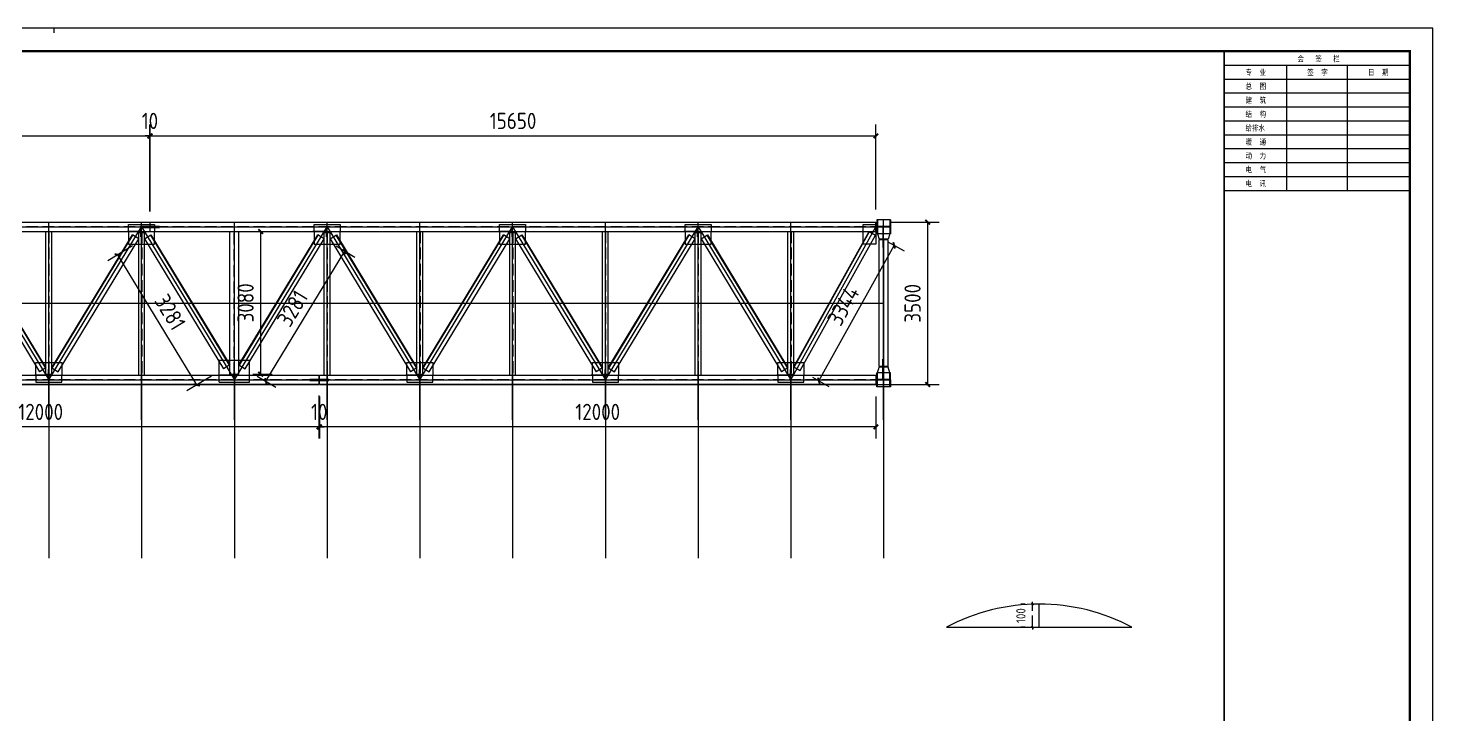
# Model space of a CAD drawing. Extents: x 1689 to 157754, y 6281 to 73826.
# Drawn here: x 94550 to 124840, y 33515 to 48331 of the extents above; entities that cross this region are included whole.
import ezdxf
from ezdxf.enums import TextEntityAlignment as Align

# ---------------------------------------------------------------- set-up
doc = ezdxf.new("R2010")
doc.units = 0
doc.header["$LTSCALE"] = 1000
doc.header["$MEASUREMENT"] = 0
doc.linetypes.add('DASH', pattern=[0.35, 0.25, -0.1])
for name, color, linetype in [('AXIS', 3, 'Continuous'), ('DOTE', 1, 'Continuous'), ('PUB_TITLE', 4, 'Continuous')]:
    doc.layers.add(name, color=color, linetype=linetype)
doc.styles.get("Standard").update_dxf_attribs({"font": 'gbenor.shx', "bigfont": 'gbcbig.shx'})
doc.styles.add('图框', font='')
doc.styles.get('图框').set_extended_font_data('SimSun')
doc.dimstyles.get("Standard").update_dxf_attribs({"dimscale": 100, "dimtxt": 3.5, "dimasz": 1, "dimexe": 2.5, "dimexo": 3, "dimgap": 1.5, "dimtad": 1, "dimdec": 0, "dimzin": 0, "dimdsep": 46, "dimtxsty": 'Standard', "dimblk": 'ARCHTICK', "dimcen": 0.09, "dimadec": 0, "dimazin": 0, "dimtfac": 1, "dimtdec": 0, "dimtix": 1, "dimtmove": 2, "dimatfit": 3, "dimfxl": 1, "dimtolj": 1, "dimtzin": 0, "dimarcsym": 0})

# ---------------------------------------------------------------- blocks, each defined once
blk = doc.blocks.new('$titleblk$00000167')
for p, q in [((-594.5, 839), (-594.5, 841)), ((-90, 825), (-10, 825)), ((-63, 771), (-63, 825)), ((-37, 825), (-37, 771)), ((-90, 819), (-10, 819)), ((-90, 813), (-10, 813)), ((-90, 807), (-10, 807)), ((-90, 801), (-10, 801)), ((-90, 795), (-10, 795)), ((-90, 789), (-10, 789)), ((-90, 783), (-10, 783)), ((-90, 777), (-10, 777)), ((-90, 771), (-10, 771))]:
    blk.add_line(p, q)
blk.add_lwpolyline([(-1189, 0), (0, 0), (0, 841), (-1189, 841)], close=True)
at = {"const_width": 1}
blk.add_lwpolyline([(-1164, 10), (-10, 10), (-10, 831), (-1164, 831)], close=True, dxfattribs=at)
at = {"const_width": 0.8}
for points in [[(-90, 831), (-90, 10)], [(-90, 831), (-90, 766.99)], [(-10, 766.99), (-10, 831), (-90, 831)]]:
    blk.add_lwpolyline(points, dxfattribs=at)
at = {"style": '图框', "width": 0.8}
for s, p in [('会   签   栏', (-58.39, 826.53)), ('专  业', (-80.81, 820.66)), ('签  字', (-54.22, 820.66)), ('日  期', (-28, 820.66)), ('总  图', (-80.81, 814.66)), ('建  筑', (-80.81, 808.66)), ('结  构', (-80.81, 802.66)), ('给排水', (-80.81, 796.66)), ('暖  通', (-80.81, 790.66)), ('动  力', (-80.81, 784.66)), ('电  气', (-80.81, 778.66)), ('电  讯', (-80.81, 772.66))]:
    blk.add_text(s, height=2.5, dxfattribs=at).set_placement(p)
at = {"flags": 4}
for tag, p in [('(扩展图名)', (-62.12, 184.1)), ('图名', (-62.12, 180.13)), ('日期', (-62.12, 172.03)), ('图号', (-62.12, 163.99)), ('比例', (-62.12, 156)), ('子项', (-59.56, 82.07)), ('工程名称', (-59.24, 70.19)), ('设计号', (-36.91, 28.62))]:
    blk.add_attdef(tag, text='', height=3.5, dxfattribs=at).set_placement(p, align=Align.CENTER)
for tag, p in [('设计人', (-64.84, 148.13)), ('负责人', (-64.71, 140.27)), ('主持人', (-64.73, 132.26)), ('校对人', (-64.28, 124.4)), ('审核人', (-63.96, 116.15)), ('审定人', (-64.16, 107.95)), ('所长', (-64.16, 99.76))]:
    blk.add_attdef(tag, p, '', height=3.5)
blk = doc.blocks.new('_ArchTick')
at = {"color": 0, "linetype": 'ByBlock', "const_width": 0.4}
blk.add_lwpolyline([(-0.5, -0.5), (0.5, 0.5)], dxfattribs=at)
blk = doc.blocks.new('*D16')
at = {"color": 0, "lineweight": -2}
for p, q in [((111599, 40721), (113224, 43644)), ((113087, 43721), (113443, 43523)), ((111462, 40798), (111818, 40600))]:
    blk.add_line(p, q, dxfattribs=at)
at = {"layer": 'Defpoints', "color": 0}
for p in [(112825, 43867), (113224, 43644), (111199, 40944)]:
    blk.add_point(p, dxfattribs=at)
at = {"color": 0, "lineweight": -2, "xscale": 100, "yscale": 100, "zscale": 100}
for p, rotation in [((113224, 43644), 60.92328820573312), ((111599, 40721), 240.9232882057331)]:
    blk.add_blockref('_ArchTick', p, dxfattribs=dict(at, rotation=rotation))
at = {"color": 0, "insert": (112128, 42341), "char_height": 350, "attachment_point": 5, "rotation": 60.9233}
blk.add_mtext('\\A1;3344', dxfattribs=at)
blk = doc.blocks.new('*D23')
at = {"layer": 'AXIS', "color": 0, "lineweight": -2}
for p, q in [((96803, 43631), (96271, 43309)), ((98185, 40632), (96485, 43439)), ((98504, 40825), (97972, 40503))]:
    blk.add_line(p, q, dxfattribs=at)
at = {"layer": 'Defpoints', "color": 0}
for p in [(97060, 43787), (96485, 43439), (98760, 40981)]:
    blk.add_point(p, dxfattribs=at)
at = {"layer": 'AXIS', "color": 0, "lineweight": -2, "xscale": 100, "yscale": 100, "zscale": 100}
for p, rotation in [((96485, 43439), 121.2184027643463), ((98185, 40632), 301.2184027643463)]:
    blk.add_blockref('_ArchTick', p, dxfattribs=dict(at, rotation=rotation))
at = {"layer": 'AXIS', "color": 0, "insert": (97613, 42204), "char_height": 350, "attachment_point": 5, "rotation": 301.2184}
blk.add_mtext('\\A1;3281', dxfattribs=at)
blk = doc.blocks.new('*D25')
at = {"color": 0, "lineweight": -2}
for p, q in [((113162, 44144), (114196, 44144)), ((113946, 44144), (113946, 40644)), ((112676, 40644), (114196, 40644))]:
    blk.add_line(p, q, dxfattribs=at)
at = {"layer": 'Defpoints', "color": 0}
for p in [(112862, 44144), (112376, 40644), (113946, 40644)]:
    blk.add_point(p, dxfattribs=at)
at = {"color": 0, "lineweight": -2, "xscale": 100, "yscale": 100, "zscale": 100}
for p, rotation in [((113946, 44144), 90), ((113946, 40644), 270)]:
    blk.add_blockref('_ArchTick', p, dxfattribs=dict(at, rotation=rotation))
at = {"color": 0, "insert": (113621, 42394), "char_height": 350, "attachment_point": 5, "rotation": 90}
blk.add_mtext('\\A1;3500', dxfattribs=at)
blk = doc.blocks.new('*D119')
at = {"layer": 'AXIS', "color": 0, "lineweight": -2}
for p, q in [((99397, 43944), (99815, 43944)), ((99565, 40864), (99565, 43944)), ((99397, 40864), (99815, 40864))]:
    blk.add_line(p, q, dxfattribs=at)
at = {"layer": 'Defpoints', "color": 0}
for p in [(99097, 43944), (99565, 43944), (99097, 40864)]:
    blk.add_point(p, dxfattribs=at)
at = {"layer": 'AXIS', "color": 0, "lineweight": -2, "xscale": 100, "yscale": 100, "zscale": 100}
for p, rotation in [((99565, 43944), 90), ((99565, 40864), 270)]:
    blk.add_blockref('_ArchTick', p, dxfattribs=dict(at, rotation=rotation))
at = {"layer": 'AXIS', "color": 0, "insert": (99240, 42404), "char_height": 350, "attachment_point": 5, "rotation": 90}
blk.add_mtext('\\A1;3080', dxfattribs=at)
blk = doc.blocks.new('*D120')
at = {"layer": 'AXIS', "color": 0, "lineweight": -2}
for p, q in [((101191, 43631), (101592, 43388)), ((99677, 40712), (101378, 43518)), ((99490, 40825), (99891, 40582))]:
    blk.add_line(p, q, dxfattribs=at)
at = {"layer": 'Defpoints', "color": 0}
for p in [(100935, 43787), (101378, 43518), (99234, 40981)]:
    blk.add_point(p, dxfattribs=at)
at = {"layer": 'AXIS', "color": 0, "lineweight": -2, "xscale": 100, "yscale": 100, "zscale": 100}
for p, rotation in [((101378, 43518), 58.78159723565337), ((99677, 40712), 238.7815972356534)]:
    blk.add_blockref('_ArchTick', p, dxfattribs=dict(at, rotation=rotation))
at = {"layer": 'AXIS', "color": 0, "insert": (100250, 42283), "char_height": 350, "attachment_point": 5, "rotation": 58.7816}
blk.add_mtext('\\A1;3281', dxfattribs=at)
blk = doc.blocks.new('*D157')
at = {"layer": 'AXIS', "color": 0, "lineweight": -2}
for p, q in [((85172, 44422), (85172, 46253)), ((97172, 44373), (97172, 46253)), ((85172, 46003), (97172, 46003))]:
    blk.add_line(p, q, dxfattribs=at)
at = {"layer": 'Defpoints', "color": 0}
for p in [(97172, 46003), (85172, 44122), (97172, 44073)]:
    blk.add_point(p, dxfattribs=at)
at = {"layer": 'AXIS', "color": 0, "lineweight": -2, "xscale": 100, "yscale": 100, "zscale": 100, "rotation": 180}
blk.add_blockref('_ArchTick', (85172, 46003), dxfattribs=at)
at = {"layer": 'AXIS', "color": 0, "lineweight": -2, "xscale": 100, "yscale": 100, "zscale": 100}
blk.add_blockref('_ArchTick', (97172, 46003), dxfattribs=at)
at = {"layer": 'AXIS', "color": 0, "insert": (91172, 46328), "char_height": 350, "attachment_point": 5}
blk.add_mtext('\\A1;12000', dxfattribs=at)
blk = doc.blocks.new('*D158')
at = {"layer": 'AXIS', "color": 0, "lineweight": -2}
for p, q in [((97172, 44373), (97172, 46253)), ((97182, 44371), (97182, 46253)), ((97172, 46003), (97072, 46003)), ((97172, 46003), (97182, 46003)), ((97182, 46003), (97282, 46003))]:
    blk.add_line(p, q, dxfattribs=at)
at = {"layer": 'Defpoints', "color": 0}
for p in [(97182, 46003), (97172, 44073), (97182, 44071)]:
    blk.add_point(p, dxfattribs=at)
at = {"layer": 'AXIS', "color": 0, "lineweight": -2, "xscale": 100, "yscale": 100, "zscale": 100}
blk.add_blockref('_ArchTick', (97172, 46003), dxfattribs=at)
at = {"layer": 'AXIS', "color": 0, "lineweight": -2, "xscale": 100, "yscale": 100, "zscale": 100, "rotation": 180}
blk.add_blockref('_ArchTick', (97182, 46003), dxfattribs=at)
at = {"layer": 'AXIS', "color": 0, "insert": (97177, 46328), "char_height": 350, "attachment_point": 5}
blk.add_mtext('\\A1;10', dxfattribs=at)
blk = doc.blocks.new('*D159')
at = {"layer": 'AXIS', "color": 0, "lineweight": -2}
for p, q in [((97182, 44371), (97182, 46253)), ((112832, 44418), (112832, 46253)), ((97182, 46003), (112832, 46003))]:
    blk.add_line(p, q, dxfattribs=at)
at = {"layer": 'Defpoints', "color": 0}
for p in [(112832, 46003), (97182, 44071), (112832, 44118)]:
    blk.add_point(p, dxfattribs=at)
at = {"layer": 'AXIS', "color": 0, "lineweight": -2, "xscale": 100, "yscale": 100, "zscale": 100, "rotation": 180}
blk.add_blockref('_ArchTick', (97182, 46003), dxfattribs=at)
at = {"layer": 'AXIS', "color": 0, "lineweight": -2, "xscale": 100, "yscale": 100, "zscale": 100}
blk.add_blockref('_ArchTick', (112832, 46003), dxfattribs=at)
at = {"layer": 'AXIS', "color": 0, "insert": (105007, 46328), "char_height": 350, "attachment_point": 5}
blk.add_mtext('\\A1;15650', dxfattribs=at)
blk = doc.blocks.new('*D160')
at = {"layer": 'AXIS', "color": 0, "lineweight": -2}
for p, q in [((100832, 40387), (100832, 39476)), ((112832, 40387), (112832, 39476)), ((112832, 39726), (100832, 39726))]:
    blk.add_line(p, q, dxfattribs=at)
at = {"layer": 'Defpoints', "color": 0}
for p in [(100832, 40687), (112832, 40687), (100832, 39726)]:
    blk.add_point(p, dxfattribs=at)
at = {"layer": 'AXIS', "color": 0, "lineweight": -2, "xscale": 100, "yscale": 100, "zscale": 100, "rotation": 180}
blk.add_blockref('_ArchTick', (100832, 39726), dxfattribs=at)
at = {"layer": 'AXIS', "color": 0, "lineweight": -2, "xscale": 100, "yscale": 100, "zscale": 100}
blk.add_blockref('_ArchTick', (112832, 39726), dxfattribs=at)
at = {"layer": 'AXIS', "color": 0, "insert": (106832, 40051), "char_height": 350, "attachment_point": 5}
blk.add_mtext('\\A1;12000', dxfattribs=at)
blk = doc.blocks.new('*D161')
at = {"layer": 'AXIS', "color": 0, "lineweight": -2}
for p, q in [((100822, 40408), (100822, 39476)), ((100832, 40387), (100832, 39476)), ((100822, 39726), (100722, 39726)), ((100832, 39726), (100822, 39726)), ((100832, 39726), (100932, 39726))]:
    blk.add_line(p, q, dxfattribs=at)
at = {"layer": 'Defpoints', "color": 0}
for p in [(100822, 40708), (100832, 40687), (100822, 39726)]:
    blk.add_point(p, dxfattribs=at)
at = {"layer": 'AXIS', "color": 0, "lineweight": -2, "xscale": 100, "yscale": 100, "zscale": 100}
blk.add_blockref('_ArchTick', (100822, 39726), dxfattribs=at)
at = {"layer": 'AXIS', "color": 0, "lineweight": -2, "xscale": 100, "yscale": 100, "zscale": 100, "rotation": 180}
blk.add_blockref('_ArchTick', (100832, 39726), dxfattribs=at)
at = {"layer": 'AXIS', "color": 0, "insert": (100827, 40051), "char_height": 350, "attachment_point": 5}
blk.add_mtext('\\A1;10', dxfattribs=at)
blk = doc.blocks.new('*D162')
at = {"layer": 'AXIS', "color": 0, "lineweight": -2}
for p, q in [((88822, 40424), (88822, 39476)), ((100822, 40408), (100822, 39476)), ((100822, 39726), (88822, 39726))]:
    blk.add_line(p, q, dxfattribs=at)
at = {"layer": 'Defpoints', "color": 0}
for p in [(88822, 40724), (100822, 40708), (88822, 39726)]:
    blk.add_point(p, dxfattribs=at)
at = {"layer": 'AXIS', "color": 0, "lineweight": -2, "xscale": 100, "yscale": 100, "zscale": 100, "rotation": 180}
blk.add_blockref('_ArchTick', (88822, 39726), dxfattribs=at)
at = {"layer": 'AXIS', "color": 0, "lineweight": -2, "xscale": 100, "yscale": 100, "zscale": 100}
blk.add_blockref('_ArchTick', (100822, 39726), dxfattribs=at)
at = {"layer": 'AXIS', "color": 0, "insert": (94822, 40051), "char_height": 350, "attachment_point": 5}
blk.add_mtext('\\A1;12000', dxfattribs=at)
blk = doc.blocks.new('*D221')
at = {"color": 0, "linetype": 'DASH', "lineweight": -2}
for p, q in [((116051, 35907), (115956.5, 35907)), ((116206.5, 35907), (116206.5, 35957)), ((116206.5, 35407), (116206.5, 35907)), ((116051, 35407), (115956.5, 35407)), ((116206.5, 35407), (116206.5, 35357))]:
    blk.add_line(p, q, dxfattribs=at)
at = {"layer": 'Defpoints', "color": 0}
for p in [(116206.5, 35907), (116351, 35907), (116351, 35407)]:
    blk.add_point(p, dxfattribs=at)
at = {"color": 0, "lineweight": -2, "xscale": 50, "yscale": 50, "zscale": 50}
for p, rotation in [((116206.5, 35907), 270), ((116206.5, 35407), 90)]:
    blk.add_blockref('_ArchTick', p, dxfattribs=dict(at, rotation=rotation))
at = {"color": 0, "insert": (115956.5, 35657), "char_height": 200, "attachment_point": 5, "rotation": 90}
blk.add_mtext('\\A1;100', dxfattribs=at)

msp = doc.modelspace()

# ---------------------------------------------------------------- linework, layer by layer
at = {"color": 1}
for p, q in [((72997.1, 44044.4), (112997.1, 44044.4)), ((92997.1, 44044.4), (94997.1, 40744.4)), ((94997.1, 40744.4), (96997.1, 44044.4)), ((96997.1, 44044.4), (98997.1, 40744.4)), ((98997.1, 40744.4), (100997.1, 44044.4)), ((100997.1, 44044.4), (102997.1, 40744.4)), ((102997.1, 40744.4), (104997.1, 44044.4)), ((104997.1, 44044.4), (106997.1, 40744.4)), ((106997.1, 40744.4), (108997.1, 44044.4)), ((108997.1, 44044.4), (110997.1, 40744.4)), ((110997.1, 40744.4), (112832.1, 44044.4)), ((113147.1, 44044.4), (112847.1, 44044.4)), ((72997.1, 40744.4), (112997.1, 40744.4)), ((113147.1, 40744.4), (112847.1, 40744.4))]:
    msp.add_line(p, q, dxfattribs=at)
at = {"linetype": 'DASH'}
for p, q in [((73162.1, 44048.4), (112832.1, 44048.4)), ((73162.1, 44040.4), (112832.1, 44040.4)), ((94993.8, 43944.4), (94993.8, 40844.4)), ((95000.3, 43944.4), (95000.3, 40844.4)), ((96993.8, 43944.4), (96993.8, 40844.4)), ((97000.3, 43944.4), (97000.3, 40844.4)), ((100993.8, 43944.4), (100993.8, 40844.4)), ((101000.3, 43944.4), (101000.3, 40844.4)), ((102993.8, 43944.4), (102993.8, 40844.4)), ((103000.3, 43944.4), (103000.3, 40844.4)), ((104993.8, 43944.4), (104993.8, 40844.4)), ((105000.3, 43944.4), (105000.3, 40844.4)), ((106993.8, 43944.4), (106993.8, 40844.4)), ((107000.3, 43944.4), (107000.3, 40844.4)), ((108993.8, 43944.4), (108993.8, 40844.4)), ((109000.3, 43944.4), (109000.3, 40844.4)), ((110993.8, 43944.4), (110993.8, 40844.4)), ((111000.3, 43944.4), (111000.3, 40844.4)), ((73162.1, 40748.4), (112832.1, 40748.4)), ((73162.1, 40740.4), (112832.1, 40740.4))]:
    msp.add_line(p, q, dxfattribs=at)
for p, q in [((85172.1, 44144.4), (97172.1, 44144.4)), ((85172.1, 43944.4), (97172.1, 43944.4)), ((96997.1, 43944.4), (96692.1, 43944.4)), ((96717.1, 43944.4), (96717.1, 44094.4)), ((96717.1, 44094.4), (97277.1, 44094.4)), ((96997.1, 43944.4), (96717.1, 43944.4)), ((96717.1, 43944.4), (96717.1, 43669.4)), ((96934.6, 43924.4), (97059.6, 43924.4)), ((96983.8, 43824.4), (96983.8, 44044.4)), ((96993.8, 43924.4), (96993.8, 43824.4)), ((97172.1, 44144.4), (97172.1, 43944.4)), ((97182.1, 43944.4), (97182.1, 44144.4)), ((97182.1, 44144.4), (112832.1, 44144.4)), ((97182.1, 43944.4), (112832.1, 43944.4)), ((97277.1, 44094.4), (97277.1, 43944.4)), ((97277.1, 43669.4), (97277.1, 43944.4)), ((100997.1, 43944.4), (100692.1, 43944.4)), ((100717.1, 43944.4), (100717.1, 44094.4)), ((100717.1, 44094.4), (101277.1, 44094.4)), ((100997.1, 43944.4), (100717.1, 43944.4)), ((100717.1, 43944.4), (100717.1, 43669.4)), ((100934.6, 43924.4), (101059.6, 43924.4)), ((100983.8, 43824.4), (100983.8, 44044.4)), ((100993.8, 43924.4), (100993.8, 43824.4)), ((101277.1, 44094.4), (101277.1, 43944.4)), ((101277.1, 43669.4), (101277.1, 43944.4)), ((104997.1, 43944.4), (104692.1, 43944.4)), ((104717.1, 43944.4), (104717.1, 44094.4)), ((104717.1, 44094.4), (105277.1, 44094.4)), ((104997.1, 43944.4), (104717.1, 43944.4)), ((104717.1, 43944.4), (104717.1, 43669.4)), ((104934.6, 43924.4), (105059.6, 43924.4)), ((104983.8, 43824.4), (104983.8, 44044.4)), ((104993.8, 43924.4), (104993.8, 43824.4)), ((105277.1, 44094.4), (105277.1, 43944.4)), ((105277.1, 43669.4), (105277.1, 43944.4)), ((108997.1, 43944.4), (108692.1, 43944.4)), ((108717.1, 43944.4), (108717.1, 44094.4)), ((108717.1, 44094.4), (109277.1, 44094.4)), ((108997.1, 43944.4), (108717.1, 43944.4)), ((108717.1, 43944.4), (108717.1, 43669.4)), ((108934.6, 43924.4), (109059.6, 43924.4)), ((108983.8, 43824.4), (108983.8, 44044.4)), ((108993.8, 43924.4), (108993.8, 43824.4)), ((109277.1, 44094.4), (109277.1, 43944.4)), ((109277.1, 43669.4), (109277.1, 43944.4)), ((111059.6, 41021.4), (112685, 43944.4)), ((111068.3, 41016.5), (112693.7, 43939.5)), ((112552.1, 43944.4), (112552.1, 44094.4)), ((112552.1, 44094.4), (112832.1, 44094.4)), ((112552.1, 43669.4), (112552.1, 43944.4)), ((112685, 43944.4), (112824.8, 43866.6)), ((112832.1, 43944.4), (112832.1, 44144.4)), ((112832.1, 44094.4), (112832.1, 43944.4)), ((112832.1, 44094.4), (112832.1, 43944.4)), ((112832.1, 43944.4), (112832.1, 43669.4)), ((93059.6, 43786.9), (94797.8, 40918.9)), ((93187.9, 43864.6), (94926, 40996.7)), ((93196.4, 43869.8), (94934.6, 41001.9)), ((95059.6, 41001.9), (96797.8, 43869.8)), ((95068.1, 40996.7), (96806.3, 43864.6)), ((95196.4, 40918.9), (96934.6, 43786.9)), ((96717.1, 43669.4), (97277.1, 43669.4)), ((96934.6, 43786.9), (96797.8, 43869.8)), ((96993.8, 43824.4), (96983.8, 43824.4)), ((97059.6, 43786.9), (97196.4, 43869.8)), ((97059.6, 43786.9), (98760.3, 40980.8)), ((97187.9, 43864.6), (98888.5, 41058.5)), ((97196.4, 43869.8), (98897.1, 41063.7)), ((99097.1, 41063.7), (100797.8, 43869.8)), ((99105.6, 41058.5), (100806.3, 43864.6)), ((99233.9, 40980.8), (100934.6, 43786.9)), ((100717.1, 43669.4), (101277.1, 43669.4)), ((100934.6, 43786.9), (100797.8, 43869.8)), ((100993.8, 43824.4), (100983.8, 43824.4)), ((101059.6, 43786.9), (101196.4, 43869.8)), ((101059.6, 43786.9), (102797.8, 40918.9)), ((101187.9, 43864.6), (102926, 40996.7)), ((101196.4, 43869.8), (102934.6, 41001.9)), ((103059.6, 41001.9), (104797.8, 43869.8)), ((103068.1, 40996.7), (104806.3, 43864.6)), ((103196.4, 40918.9), (104934.6, 43786.9)), ((104717.1, 43669.4), (105277.1, 43669.4)), ((104934.6, 43786.9), (104797.8, 43869.8)), ((104993.8, 43824.4), (104983.8, 43824.4)), ((105059.6, 43786.9), (105196.4, 43869.8)), ((105059.6, 43786.9), (106797.8, 40918.9)), ((105187.9, 43864.6), (106926, 40996.7)), ((105196.4, 43869.8), (106934.6, 41001.9)), ((107059.6, 41001.9), (108797.8, 43869.8)), ((107068.1, 40996.7), (108806.3, 43864.6)), ((107196.4, 40918.9), (108934.6, 43786.9)), ((108717.1, 43669.4), (109277.1, 43669.4)), ((108934.6, 43786.9), (108797.8, 43869.8)), ((108993.8, 43824.4), (108983.8, 43824.4)), ((109059.6, 43786.9), (109196.4, 43869.8)), ((109059.6, 43786.9), (110797.8, 40918.9)), ((109187.9, 43864.6), (110926, 40996.7)), ((109196.4, 43869.8), (110934.6, 41001.9)), ((111199.4, 40943.6), (112824.8, 43866.6)), ((112832.1, 43669.4), (112552.1, 43669.4)), ((113097.1, 43759.4), (112897.1, 43759.4)), ((72897.1, 42394.4), (112997.1, 42394.4)), ((94717.1, 40844.4), (94717.1, 41119.4)), ((94717.1, 41119.4), (95277.1, 41119.4)), ((94934.6, 41001.9), (94797.8, 40918.9)), ((94993.8, 40964.4), (94983.8, 40964.4)), ((94983.8, 40964.4), (94983.8, 40748.4)), ((94993.8, 40864.4), (94993.8, 40964.4)), ((95059.6, 41001.9), (95196.4, 40918.9)), ((95277.1, 41119.4), (95277.1, 40844.4)), ((98897.1, 41063.7), (98760.3, 40980.8)), ((98993.1, 41024.4), (98983.1, 41024.4)), ((98983.1, 41024.4), (98983.1, 40864.4)), ((98983.1, 40964.4), (98983.1, 40744.4)), ((98993.1, 40864.4), (98993.1, 41024.4)), ((98993.1, 40864.4), (98993.1, 40964.4)), ((99097.1, 41063.7), (99233.9, 40980.8)), ((102717.1, 40844.4), (102717.1, 41119.4)), ((102717.1, 41119.4), (103277.1, 41119.4)), ((102934.6, 41001.9), (102797.8, 40918.9)), ((102993.8, 40964.4), (102983.8, 40964.4)), ((102983.8, 40964.4), (102983.8, 40748.4)), ((102993.8, 40864.4), (102993.8, 40964.4)), ((103059.6, 41001.9), (103196.4, 40918.9)), ((103277.1, 41119.4), (103277.1, 40844.4)), ((106717.1, 40844.4), (106717.1, 41119.4)), ((106717.1, 41119.4), (107277.1, 41119.4)), ((106934.6, 41001.9), (106797.8, 40918.9)), ((106993.8, 40964.4), (106983.8, 40964.4)), ((106983.8, 40964.4), (106983.8, 40748.4)), ((106993.8, 40864.4), (106993.8, 40964.4)), ((107059.6, 41001.9), (107196.4, 40918.9)), ((107277.1, 41119.4), (107277.1, 40844.4)), ((110717.1, 40844.4), (110717.1, 41119.4)), ((110717.1, 41119.4), (111277.1, 41119.4)), ((110934.6, 41001.9), (110797.8, 40918.9)), ((110993.8, 40964.4), (110983.8, 40964.4)), ((110983.8, 40964.4), (110983.8, 40748.4)), ((110993.8, 40864.4), (110993.8, 40964.4)), ((111059.6, 41021.4), (111199.4, 40943.6)), ((111277.1, 41119.4), (111277.1, 40844.4)), ((113097.1, 41029.4), (112897.1, 41029.4)), ((88822.1, 40844.4), (100822.1, 40844.4)), ((88822.1, 40644.4), (100822.1, 40644.4)), ((94997.1, 40844.4), (94692.1, 40844.4)), ((94997.1, 40844.4), (94717.1, 40844.4)), ((94717.1, 40844.4), (94717.1, 40694.4)), ((94717.1, 40694.4), (95277.1, 40694.4)), ((94934.6, 40864.4), (95059.6, 40864.4)), ((95277.1, 40694.4), (95277.1, 40844.4)), ((98997.1, 40844.4), (98692.1, 40844.4)), ((98697.1, 40694.4), (99297.1, 40694.4)), ((98997.1, 40844.4), (98717.1, 40844.4)), ((98717.1, 40694.4), (99277.1, 40694.4)), ((98934.6, 40864.4), (98897.1, 40864.4)), ((98897.1, 40864.4), (99097.1, 40864.4)), ((98934.6, 40864.4), (99059.6, 40864.4)), ((98993.1, 40744.4), (98983.1, 40744.4)), ((98993.1, 40864.4), (98993.1, 40744.4)), ((100832.1, 40844.4), (112832.1, 40844.4)), ((100832.1, 40644.4), (112832.1, 40644.4)), ((102997.1, 40844.4), (102692.1, 40844.4)), ((102997.1, 40844.4), (102717.1, 40844.4)), ((102717.1, 40844.4), (102717.1, 40694.4)), ((102717.1, 40694.4), (103277.1, 40694.4)), ((102934.6, 40864.4), (103059.6, 40864.4)), ((103277.1, 40694.4), (103277.1, 40844.4)), ((106997.1, 40844.4), (106692.1, 40844.4)), ((106997.1, 40844.4), (106717.1, 40844.4)), ((106717.1, 40844.4), (106717.1, 40694.4)), ((106717.1, 40694.4), (107277.1, 40694.4)), ((106934.6, 40864.4), (107059.6, 40864.4)), ((107277.1, 40694.4), (107277.1, 40844.4)), ((110997.1, 40844.4), (110692.1, 40844.4)), ((110997.1, 40844.4), (110717.1, 40844.4)), ((110717.1, 40844.4), (110717.1, 40694.4)), ((110717.1, 40694.4), (111277.1, 40694.4)), ((110934.6, 40864.4), (111059.6, 40864.4)), ((111277.1, 40694.4), (111277.1, 40844.4)), ((112832.1, 40844.4), (112832.1, 40644.4)), ((116351, 35407), (116351, 35907))]:
    msp.add_line(p, q)
at = {"color": 2}
for p, q in [((96972.1, 44048.4), (96972.1, 44058.4)), ((96972.1, 44058.4), (97382.1, 44058.4)), ((97172.1, 44048.4), (96972.1, 44048.4)), ((97172.1, 44040.4), (96972.1, 44040.4)), ((96972.1, 44040.4), (96972.1, 44030.4)), ((96972.1, 44030.4), (97382.1, 44030.4)), ((97382.1, 44048.4), (97172.1, 44048.4)), ((97382.1, 44040.4), (97172.1, 44040.4)), ((97382.1, 44058.4), (97382.1, 44048.4)), ((97382.1, 44048.4), (97382.1, 44048.4)), ((97382.1, 44030.4), (97382.1, 44040.4)), ((112847.1, 44194.4), (112847.1, 43894.4)), ((113147.1, 44194.4), (112847.1, 44194.4)), ((112862.1, 44194.4), (112862.1, 43894.4)), ((113132.1, 44049.4), (112862.1, 44049.4)), ((113132.1, 44039.4), (112862.1, 44039.4)), ((112993.1, 44039.4), (112979.1, 44039.4)), ((112979.1, 44039.4), (112979.1, 43894.4)), ((112993.1, 43759.4), (112993.1, 44039.4)), ((112997.1, 44044.4), (113147.1, 44044.4)), ((113132.1, 44194.4), (113132.1, 43894.4)), ((113147.1, 44044.4), (113147.1, 44194.4)), ((113147.1, 44194.4), (113147.1, 43894.4)), ((113147.1, 43894.4), (112847.1, 43894.4)), ((112862.1, 43894.4), (112897.1, 43774.4)), ((113097.1, 43774.4), (112897.1, 43774.4)), ((112979.1, 43894.4), (112979.1, 43599.4)), ((113132.1, 43894.4), (113097.1, 43774.4)), ((112979.1, 43599.4), (112993.1, 43599.4)), ((98667.1, 41169.4), (99327.1, 41169.4)), ((98667.1, 40694.4), (98667.1, 41169.4)), ((99327.1, 40694.4), (99327.1, 41169.4)), ((112847.1, 40594.4), (112847.1, 40894.4)), ((113147.1, 40894.4), (112847.1, 40894.4)), ((112862.1, 40894.4), (112897.1, 41014.4)), ((112862.1, 40594.4), (112862.1, 40894.4)), ((113097.1, 41014.4), (112897.1, 41014.4)), ((112979.1, 40894.4), (112979.1, 41189.4)), ((112979.1, 41189.4), (112993.1, 41189.4)), ((112979.1, 40749.4), (112979.1, 40894.4)), ((112993.1, 41189.4), (112993.1, 41029.4)), ((112993.1, 41029.4), (112993.1, 40749.4)), ((113132.1, 40894.4), (113097.1, 41014.4)), ((113132.1, 40594.4), (113132.1, 40894.4)), ((113147.1, 40594.4), (113147.1, 40894.4)), ((100822.1, 40644.4), (88822.1, 40644.4)), ((98667.1, 40694.4), (99327.1, 40694.4)), ((100622.1, 40748.4), (100622.1, 40758.4)), ((100622.1, 40758.4), (101032.1, 40758.4)), ((100822.1, 40748.4), (100622.1, 40748.4)), ((100822.1, 40740.4), (100622.1, 40740.4)), ((100622.1, 40740.4), (100622.1, 40730.4)), ((100622.1, 40730.4), (101032.1, 40730.4)), ((100822.1, 40844.4), (100822.1, 40644.4)), ((101032.1, 40748.4), (100822.1, 40748.4)), ((101032.1, 40740.4), (100822.1, 40740.4)), ((100832.1, 40644.4), (100832.1, 40844.4)), ((112832.1, 40644.4), (100832.1, 40644.4)), ((101032.1, 40758.4), (101032.1, 40748.4)), ((101032.1, 40748.4), (101032.1, 40748.4)), ((101032.1, 40730.4), (101032.1, 40740.4)), ((113147.1, 40594.4), (112847.1, 40594.4)), ((113132.1, 40749.4), (112862.1, 40749.4)), ((113132.1, 40739.4), (112862.1, 40739.4)), ((112993.1, 40749.4), (112979.1, 40749.4)), ((112997.1, 40744.4), (113147.1, 40744.4)), ((113147.1, 40744.4), (113147.1, 40594.4)), ((114351, 35407), (116351, 35407)), ((116351, 35407), (118351, 35407))]:
    msp.add_line(p, q, dxfattribs=at)
for start, end in [(90, 118.07249), (61.92751, 90)]:
    msp.add_arc((116351, 31657), 4250, start, end, dxfattribs=at)
at = {"layer": 'AXIS'}
for p, q in [((94997.1, 40897.7), (94997.1, 36897.7)), ((96997.1, 40897.7), (96997.1, 36897.7)), ((98997.1, 40897.7), (98997.1, 36897.7)), ((100997.1, 40897.7), (100997.1, 36897.7)), ((102997.1, 40897.7), (102997.1, 36897.7)), ((104997.1, 40897.7), (104997.1, 36897.7)), ((106997.1, 40897.7), (106997.1, 36897.7)), ((108997.1, 40897.7), (108997.1, 36897.7)), ((110997.1, 40897.7), (110997.1, 36897.7)), ((112997.1, 40897.7), (112997.1, 36897.7))]:
    msp.add_line(p, q, dxfattribs=at)
at = {"layer": 'DOTE', "color": 0}
for p, q in [((94934.6, 40864.4), (94934.6, 43944.4)), ((95059.6, 40864.4), (95059.6, 43944.4)), ((96934.6, 40844.4), (96934.6, 43924.4)), ((97059.6, 40844.4), (97059.6, 43924.4)), ((98897.1, 40864.4), (98897.1, 43944.4)), ((99097.1, 40864.4), (99097.1, 43944.4)), ((100934.6, 40844.4), (100934.6, 43924.4)), ((101059.6, 40844.4), (101059.6, 43924.4)), ((102934.6, 40864.4), (102934.6, 43944.4)), ((103059.6, 40864.4), (103059.6, 43944.4)), ((104934.6, 40844.4), (104934.6, 43924.4)), ((105059.6, 40844.4), (105059.6, 43924.4)), ((106934.6, 40864.4), (106934.6, 43944.4)), ((107059.6, 40864.4), (107059.6, 43944.4)), ((108934.6, 40844.4), (108934.6, 43924.4)), ((109059.6, 40844.4), (109059.6, 43924.4)), ((110934.6, 40864.4), (110934.6, 43944.4)), ((111059.6, 40864.4), (111059.6, 43944.4)), ((112897.1, 41029.4), (112897.1, 43759.4)), ((112993.1, 41029.4), (112993.1, 43759.4)), ((113001.1, 41029.4), (113001.1, 43759.4)), ((113097.1, 41029.4), (113097.1, 43759.4))]:
    msp.add_line(p, q, dxfattribs=at)
at = {"layer": 'DOTE'}
for p, q in [((94997.1, 39882.3), (94997.1, 44144.4)), ((96997.1, 39882.3), (96997.1, 44144.4)), ((98997.1, 39882.3), (98997.1, 44144.4)), ((100997.1, 39882.3), (100997.1, 44144.4)), ((102997.1, 39882.3), (102997.1, 44144.4)), ((104997.1, 39882.3), (104997.1, 44144.4)), ((106997.1, 39882.3), (106997.1, 44144.4)), ((108997.1, 39882.3), (108997.1, 44144.4)), ((110997.1, 39882.3), (110997.1, 44144.4)), ((112997.1, 39882.3), (112997.1, 44194.4))]:
    msp.add_line(p, q, dxfattribs=at)
at = {"layer": 'DOTE', "color": 0, "linetype": 'DASH'}
for p, q in [((98993.1, 40864.4), (98993.1, 43944.4)), ((99001.1, 40864.4), (99001.1, 43944.4))]:
    msp.add_line(p, q, dxfattribs=at)

# ---------------------------------------------------------------- block references
at = {"layer": 'PUB_TITLE', "xscale": 50, "yscale": 50, "zscale": 50}
msp.add_blockref('$titleblk$00000167', (124840, 6280.5), dxfattribs=at)

# ---------------------------------------------------------------- dimensions: what is measured, and where the dimension line sits
at = {"color": 3}
dim = msp.add_linear_dim(base=(113946.5, 40644.4), p1=(112862.1, 44144.4), p2=(112375.5, 40644.4), angle=90, dimstyle='Standard', dxfattribs=at)
dim.commit()
dim.dimension.update_dxf_attribs({"geometry": '*D25', "text_midpoint": (113621.5, 42394.4)})
dim = msp.add_aligned_dim(p1=(111199.4296, 40943.6319), p2=(112824.7872, 43866.6183), distance=-457.2174, dimstyle='Standard', dxfattribs=at)
dim.commit()
dim.dimension.update_dxf_attribs({"geometry": '*D16', "text_midpoint": (112127.6624, 42340.8701)})
dim = msp.add_aligned_dim(p1=(116351, 35407), p2=(116351, 35907), distance=144.5, dimstyle='Standard', override={"dimtxt": 2, "dimasz": 0.5, "dimlfac": 0.2})
dim.commit()
dim.dimension.update_dxf_attribs({"geometry": '*D221', "text_midpoint": (115956.5, 35657)})
at = {"layer": 'AXIS'}
for base, p1, p2, picture, middle in [((97172.1, 46002.6), (85172.1, 44121.8), (97172.1, 44072.8), '*D157', (91172.1, 46327.6)), ((97182.1, 46002.6), (97172.1, 44072.8), (97182.1, 44070.9), '*D158', (97177.1, 46327.6)), ((112832.1, 46002.6), (97182.1, 44070.9), (112832.1, 44117.8), '*D159', (105007.1, 46327.6)), ((88822.1, 39726.1), (100822.1, 40707.6), (88822.1, 40723.9), '*D162', (94822.1, 40051.1)), ((100822.1, 39726.1), (100832.1, 40687.4), (100822.1, 40707.6), '*D161', (100827.1, 40051.1)), ((100832.1, 39726.1), (112832.1, 40687.4), (100832.1, 40687.4), '*D160', (106832.1, 40051.1))]:
    dim = msp.add_linear_dim(base=base, p1=p1, p2=p2, dimstyle='Standard', dxfattribs=at)
    dim.commit()
    dim.dimension.update_dxf_attribs({"geometry": picture, "text_midpoint": middle})
for p1, p2, distance, picture, middle in [((99097.1, 40864.4), (99097.1, 43944.4), -467.8, '*D119', (99239.9, 42404.4)), ((98760.3, 40980.8), (97059.6, 43786.9), 672.2, '*D23', (97613, 42203.9)), ((99233.9, 40980.8), (100934.6, 43786.9), -518.7, '*D120', (100249.9, 42283.5))]:
    dim = msp.add_aligned_dim(p1=p1, p2=p2, distance=distance, dimstyle='Standard', dxfattribs=at)
    dim.commit()
    dim.dimension.update_dxf_attribs({"geometry": picture, "text_midpoint": middle})

doc.saveas('drawing.dxf')
